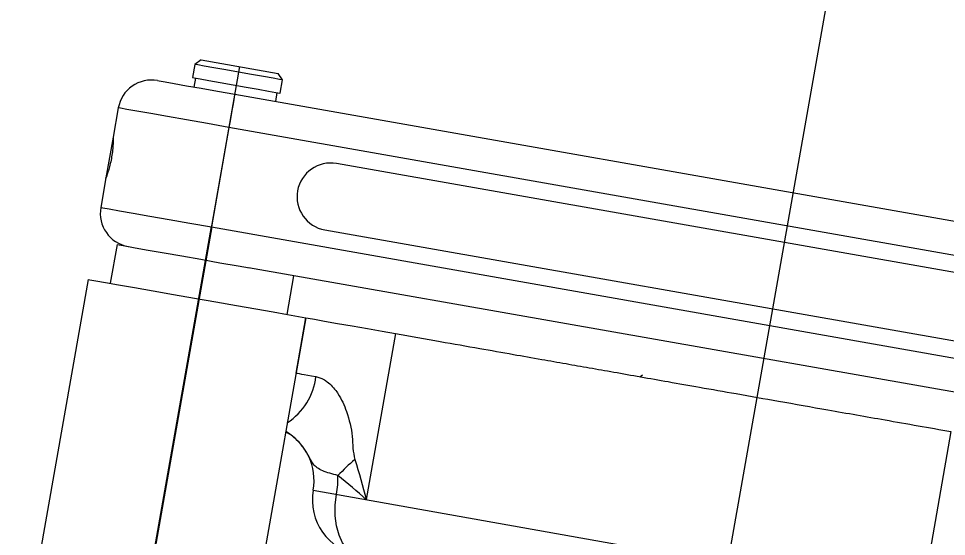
# Model space of a CAD drawing. Header units: millimetres. Extents: x 0 to 1189, y 0 to 841.
# Drawn here: x 916 to 932.52, y 600.6 to 609.82 of the extents above; entities that cross this region are included whole.
import ezdxf

# ---------------------------------------------------------------- set-up
doc = ezdxf.new("R2010")
doc.units = ezdxf.units.MM
doc.linetypes.add('CENTERX2', pattern=[20.32, 12.7, -2.54, 2.54, -2.54])
doc.layers.get('0').update_dxf_attribs({"lineweight": 18})
for name, color, linetype, lineweight in [('中心线层', 1, 'CENTERX2', 15), ('尺寸线层', 3, 'Continuous', 18), ('粗实线层', 7, 'Continuous', 15)]:
    doc.layers.add(name, color=color, linetype=linetype, lineweight=lineweight)
doc.dimstyles.new('ISO-25', dxfattribs={"dimtxt": 2.5, "dimasz": 2.5, "dimexe": 1.25, "dimexo": 0.625, "dimtad": 1, "dimtxsty": 'Standard', "dimcen": 2.5, "dimdle": 5, "dimadec": 0, "dimazin": 0, "dimtfac": 1, "dimtmove": 0, "dimatfit": 3, "dimfxl": 1, "dimarcsym": 0})

# ---------------------------------------------------------------- blocks, each defined once
blk = doc.blocks.new('*X33')
at = {"layer": '尺寸线层'}
for points in [[(920.481, 588.569), (920.245, 587.23), (916.345, 588.608)], [(928.202, 587.208), (927.966, 585.869), (932.102, 585.83)]]:
    blk.add_hatch(color=0, dxfattribs=at).paths.add_polyline_path(points, flags=0)
at = {"layer": '尺寸线层', "color": 0, "lineweight": -2}
for p, q in [((919.431, 606.112), (915.998, 586.639)), ((935.188, 603.333), (931.755, 583.86)), ((920.363, 587.9), (928.084, 586.538)), ((932.102, 585.83), (936.12, 585.121))]:
    blk.add_line(p, q, dxfattribs=at)
at = {"layer": '尺寸线层', "color": 0, "insert": (943.666, 588.689), "char_height": 3.5, "width": 24.08939, "attachment_point": 5}
blk.add_mtext('80,00', dxfattribs=at)

msp = doc.modelspace()

# ---------------------------------------------------------------- linework, layer by layer
at = {"color": 7, "linetype": 'Continuous', "lineweight": 15}
for p, q in [((919.1347, 609.0072), (919.093, 608.7709)), ((919.2506, 609.0883), (919.1347, 609.0072)), ((920.7006, 608.7311), (920.6194, 608.8469)), ((919.1472, 608.7613), (919.1194, 608.6037)), ((920.6589, 608.4947), (920.7006, 608.7311)), ((919.8482, 608.4752), (935.6051, 605.6969)), ((920.5769, 608.3467), (920.6047, 608.5043)), ((917.7744, 608.2316), (917.6823, 607.7097)), ((919.744, 607.8843), (919.4314, 606.1117)), ((935.5009, 605.106), (919.744, 607.8843)), ((917.6823, 607.7097), (917.555, 606.9875)), ((933.4792, 605.1578), (921.6615, 607.2416)), ((917.5547, 606.9856), (917.4618, 606.459)), ((919.4314, 606.1117), (935.1883, 603.3333)), ((921.4531, 606.0598), (933.2708, 603.976)), ((917.7515, 605.7986), (917.63, 605.1093)), ((935.0842, 602.7424), (920.0901, 605.3863)), ((917.2361, 605.1787), (916.1942, 599.2699)), ((920.7814, 604.5536), (920.9029, 605.243)), ((921.1128, 604.4952), (920.0709, 598.5863)), ((920.9394, 603.5103), (921.1131, 604.4951)), ((922.7084, 604.2138), (922.1875, 601.2594)), ((927.0644, 603.4457), (927.1108, 603.4782)), ((932.6035, 602.469), (932.0825, 599.5146))]:
    msp.add_line(p, q, dxfattribs=at)
at = {"color": 8, "linetype": 'Continuous', "lineweight": 15}
msp.add_line((920.9394, 603.5103), (920.9346, 603.485), dxfattribs=at)
at = {"color": 7, "linetype": 'Continuous', "lineweight": 15}
for points in [[(919.9176, 608.8692), (919.6869, 608.9098), (919.4766, 608.9469), (919.3055, 608.9771), (919.1888, 608.9977), (919.1369, 609.0068), (919.1347, 609.0072)], [(919.093, 608.7709), (919.1278, 608.7647), (919.2291, 608.7468), (919.3878, 608.7189), (919.5899, 608.6832), (919.8175, 608.6431), (920.0502, 608.6021), (920.2674, 608.5638), (920.4499, 608.5316), (920.5814, 608.5084), (920.6501, 608.4963), (920.6589, 608.4947)], [(920.7006, 608.7311), (920.6984, 608.7315), (920.6464, 608.7406), (920.5298, 608.7612), (920.3587, 608.7914), (920.1484, 608.8285), (919.9176, 608.8692)], [(918.4694, 608.7183), (918.504, 608.7122), (918.606, 608.6942), (918.7702, 608.6653), (918.9886, 608.6268), (919.25, 608.5807), (919.5414, 608.5293), (919.8482, 608.4752)], [(919.8482, 608.4752), (919.8462, 608.4639), (919.8402, 608.4302), (919.8306, 608.3757), (919.8177, 608.3021), (919.8019, 608.2126), (919.7839, 608.1105), (919.7643, 607.9996), (919.744, 607.8843)], [(919.4314, 606.1117), (919.4111, 605.9964), (919.3916, 605.8856), (919.3735, 605.7834), (919.3578, 605.6939), (919.3448, 605.6204), (919.3352, 605.5658), (919.3292, 605.5322), (919.3272, 605.5208)], [(917.7515, 605.7986), (917.7884, 605.7921), (917.8972, 605.773), (918.0728, 605.742), (918.3072, 605.7007), (918.5892, 605.6509), (918.9057, 605.5951), (919.2419, 605.5358), (919.5822, 605.4759), (919.9105, 605.418), (920.1102, 605.3828)], [(917.2361, 605.1787), (917.2676, 605.1732), (917.3712, 605.1549), (917.5434, 605.1245), (917.7777, 605.0832), (918.0653, 605.0325), (918.3955, 604.9743), (918.7559, 604.9107), (919.1332, 604.8442), (919.5131, 604.7772), (919.8816, 604.7123), (920.2249, 604.6517), (920.53, 604.5979), (920.7857, 604.5528), (920.9824, 604.5182), (921.1128, 604.4952)], [(921.1131, 604.4951), (921.1557, 604.4876), (921.2705, 604.4674), (921.4487, 604.4359), (921.6766, 604.3958), (921.9368, 604.3499), (922.2093, 604.3018), (922.4732, 604.2553), (922.7084, 604.2138)], [(920.9394, 603.5103), (920.947, 603.509), (920.9658, 603.5057), (920.9955, 603.5004), (921.0359, 603.4933), (921.0865, 603.4844), (921.1467, 603.4738), (921.2158, 603.4616), (921.293, 603.4479)], [(922.0564, 600.2671), (921.9487, 600.3056), (921.8518, 600.3804), (921.7695, 600.4888), (921.7048, 600.6265), (921.6604, 600.7882), (921.6378, 600.9677), (921.638, 601.1582), (921.6609, 601.3522)]]:
    msp.add_lwpolyline(points, dxfattribs=at)
at = {"color": 8, "linetype": 'Continuous', "lineweight": 15}
for points in [[(919.744, 607.8843), (919.3597, 607.9521), (918.9902, 608.0172), (918.6497, 608.0773), (918.3513, 608.1299), (918.1063, 608.1731), (917.9243, 608.2052), (917.8122, 608.225), (917.7744, 608.2316)], [(917.4618, 606.459), (917.4997, 606.4523), (917.6117, 606.4325), (917.7937, 606.4004), (918.0387, 606.3573), (918.3372, 606.3046), (918.6777, 606.2446), (919.0472, 606.1794), (919.4314, 606.1117)]]:
    msp.add_lwpolyline(points, dxfattribs=at)
at = {"color": 7, "linetype": 'Continuous', "lineweight": 15}
for centre, radius, start, end in [((918.3653, 608.1274), 0.6, 80, 170), ((921.5573, 606.6507), 0.6, 80, 260), ((918.0527, 606.3548), 0.6, 170, 260), ((921.1131, 604.4962), 0.00106, 248.59325, 266.79072), ((920.9395, 603.5112), 0.000916, 247.143, 268.24096), ((920.2604, 601.5992), 1, 350, 60.33673), ((924.1208, 599.421), 3.325, 129.93167, 137.0696), ((920.0146, 601.6451), 1.6721, 349.91361, 1.39158), ((922.23, 601.2519), 1, 170, 260)]:
    msp.add_arc(centre, radius, start, end, dxfattribs=at)
at = {"color": 8, "linetype": 'Continuous', "lineweight": 15}
msp.add_arc((920.1737, 603.5727), 1.1263, 302.75651, 353.63797, dxfattribs=at)
at = {"color": 7, "linetype": 'Continuous', "lineweight": 15}
for points, knots in [([(917.6823, 607.7097), (917.6824, 607.7056), (917.6825, 607.6974), (917.6821, 607.6339), (917.6779, 607.5405), (917.6664, 607.4239), (917.646, 607.2996), (917.6188, 607.1822), (917.5895, 607.0824), (917.5659, 607.0133), (917.5534, 606.9797), (917.5551, 606.9843), (917.5555, 606.9855)], [0, 0, 0, 0, 0.07890852, 0.15778655, 0.23748714, 0.31779512, 0.39718967, 0.47556, 0.5544231, 0.63447225, 0.71461235, 0.7434939, 0.7434939, 0.7434939, 0.7434939]), ([(922.7084, 604.2138), (922.9772, 604.1664), (923.4898, 604.076), (924.1748, 603.9553), (924.7614, 603.8518), (925.267, 603.7627), (925.7386, 603.6795), (926.1666, 603.6041), (926.6053, 603.5267), (927.074, 603.444), (927.5871, 603.3536), (928.1575, 603.253), (928.8168, 603.1368), (929.5815, 603.0019), (930.4678, 602.8456), (931.4945, 602.6646), (932.2138, 602.5378), (932.6035, 602.469)], [0, 0, 0, 0, 0.9474113, 1.8070485, 2.5390155, 3.1067747, 3.5439106, 3.9541394, 4.3785896, 4.8320958, 5.2809878, 5.7893494, 6.3797847, 7.0764782, 7.9039549, 8.8864507, 10.0476753, 10.0476753, 10.0476753, 10.0476753]), ([(921.293, 603.4479), (921.3398, 603.4346), (921.4073, 603.4154), (921.5391, 603.3271), (921.6239, 603.2353), (921.7447, 603.0577), (921.8601, 602.7964), (921.942, 602.4639), (921.9472, 602.173), (921.9735, 602.0378), (921.9865, 601.9706)], [0, 0, 0, 0, 0.1752044, 0.2526155, 0.5075295, 0.5410993, 0.8870009, 1.3298123, 1.532698, 1.733161, 1.733161, 1.733161, 1.733161]), ([(921.9865, 601.9706), (922.0598, 601.7342), (922.1334, 601.4964), (922.1872, 601.2607), (922.1875, 601.2594)], [0, 0, 0, 0, 0.73523573, 0.73922277, 0.73922277, 0.73922277, 0.73922277]), ([(922.1875, 601.2594), (922.1867, 601.2601), (922.0334, 601.3998), (921.8594, 601.5431), (921.6863, 601.6857)], [0, 0, 0, 0, 0.00355618, 0.65802895, 0.65802895, 0.65802895, 0.65802895])]:
    msp.add_open_spline(points, degree=3, knots=knots, dxfattribs=at)
at = {"color": 8, "linetype": 'Continuous', "lineweight": 15}
msp.add_open_spline([(921.6863, 601.6857), (921.5878, 601.7123), (921.3911, 601.7655), (921.2657, 601.8514), (921.1985, 601.9633), (921.1495, 602.0621), (921.0968, 602.1501), (921.0252, 602.2473), (920.9543, 602.3225), (920.8519, 602.4103), (920.7941, 602.4418), (920.7545, 602.4635)], degree=3, knots=[0, 0, 0, 0, 0.2952101, 0.5893947, 0.7064912, 0.8052179, 0.9046893, 0.9408322, 1.0759646, 1.1345268, 1.2620614, 1.2620614, 1.2620614, 1.2620614], dxfattribs=at)
at = {"layer": '中心线层'}
for p, q in [((924.9315, 579.1408), (930.5126, 610.7926)), ((919.2506, 609.0883), (920.6194, 608.8469)), ((919.9351, 608.9676), (919.3448, 605.6204))]:
    msp.add_line(p, q, dxfattribs=at)
at = {"layer": '粗实线层'}
msp.add_line((921.2452, 601.4255), (936.0139, 598.8013), dxfattribs=at)

# ---------------------------------------------------------------- dimensions: what is measured, and where the dimension line sits
at = {"layer": '尺寸线层'}
dim = msp.add_linear_dim(base=(932.102, 585.8298), p1=(919.4314, 606.1117), p2=(935.1883, 603.3333), angle=350.00003, dimstyle='ISO-25', override={"dimtxt": 3.5, "dimasz": 4.08, "dimexe": 2, "dimexo": 0, "dimgap": 1.524, "dimtih": 1, "dimtoh": 1, "dimlfac": 5, "dimzin": 0, "dimsah": 1, "dimdle": 8.16, "dimadec": 2, "dimtolj": 1, "dimtzin": 8, "dimarcsym": 1}, dxfattribs=at)
dim.commit()
dim.dimension.update_dxf_attribs({"geometry": '*X33', "text_midpoint": (943.6664, 588.6886)})

doc.saveas('drawing.dxf')
